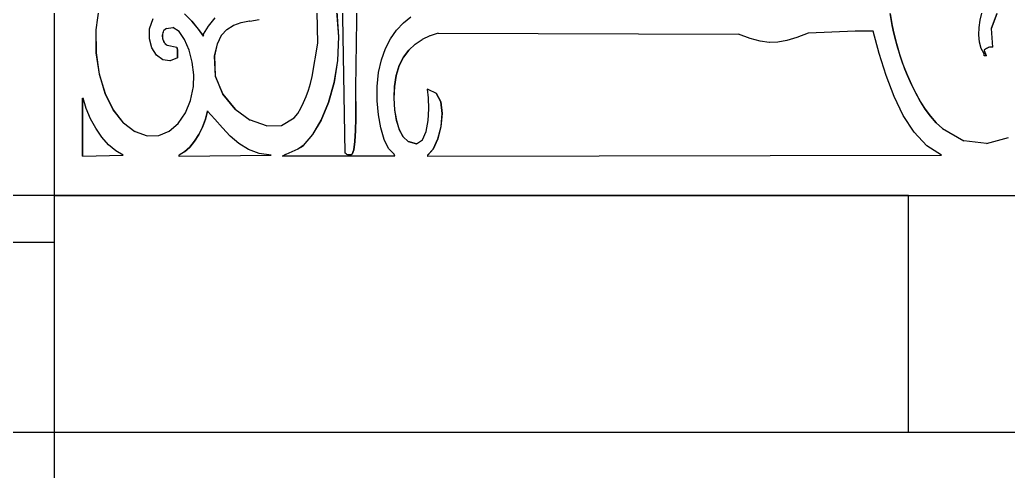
# Model space of a CAD drawing. Header units: inches. Extents: x -2812 to 9774, y -15726 to -746.
# Drawn here: x 3664.29 to 3685.13, y -9124.98 to -9115.46 of the extents above; entities that cross this region are included whole.
import ezdxf

# ---------------------------------------------------------------- set-up
doc = ezdxf.new("R2010")
doc.units = ezdxf.units.IN
doc.header["$LTSCALE"] = 17
doc.header["$MEASUREMENT"] = 0
doc.layers.add('OUTLINE', color=1, linetype='Continuous', lineweight=25)
pattern_1 = [(0, (1566.02, -5796.163), (25.5, 12), [6, -5, 7, -3, 9, -4]), (0, (1572.02, -5795.663), (25.5, 12), [5, -19, 4, -6]), (0, (1584.02, -5796.913), (25.5, 12), [3, -31]), (90, (1566.0205, -5796.163), (-8.5, 12), [11.5, -36.5]), (90, (1572.0205, -5796.163), (-8.5, 12), [11.25, -36.75]), (90, (1577.0205, -5796.163), (-8.5, 12), [10.5, -37.5]), (90, (1584.0205, -5796.913), (-8.5, 12), [11.5, -36.5]), (90, (1587.0205, -5796.913), (-8.5, 12), [11.5, -36.5]), (90, (1596.0205, -5796.163), (-8.5, 12), [11, -37])]

msp = doc.modelspace()

# ---------------------------------------------------------------- hatches: boundary and pattern name
at = {"layer": 'OUTLINE'}
h = msp.add_hatch(dxfattribs=at)
h.set_pattern_fill('AR-RSHKE', color=8)
h.set_pattern_definition(pattern_1)
h.paths.add_polyline_path([(3665.02, -9107.163), (3498.503, -9107.163), (3498.503, -9119.012), (3501.503, -9119.012), (3665.02, -9119.148)])
h = msp.add_hatch(dxfattribs=at)
h.set_pattern_fill('AR-RSHKE', color=8)
h.set_pattern_definition(pattern_1)
h.paths.add_polyline_path([(3665.02, -9119.163), (3501.503, -9119.163), (3501.503, -9123.012), (3499.945, -9123.012), (3499.945, -9124.163), (3665.02, -9124.163)])

# ---------------------------------------------------------------- linework, layer by layer
for p, q in [((3671.146, -9118.271), (3671.043, -9111.842)), ((3671.426, -9113.024), (3671.367, -9116.902)), ((3671.37, -9116.902), (3671.429, -9113.024)), ((3665.963, -9115.16), (3665.893, -9115.668)), ((3665.896, -9115.668), (3665.966, -9115.16)), ((3667.759, -9115.329), (3667.915, -9115.488)), ((3667.918, -9115.488), (3667.762, -9115.329)), ((3668.269, -9115.592), (3668.408, -9115.418)), ((3670.573, -9115.949), (3670.556, -9115.29)), ((3670.97, -9115.284), (3671.01, -9115.814)), ((3671.013, -9115.814), (3670.972, -9115.284)), ((3672.375, -9115.523), (3672.535, -9115.393)), ((3682.634, -9115.326), (3682.677, -9115.575)), ((3682.679, -9115.575), (3682.637, -9115.326)), ((3684.535, -9115.461), (3684.571, -9115.32)), ((3684.889, -9115.327), (3684.767, -9115.641)), ((3684.77, -9115.641), (3684.892, -9115.327)), ((3667.024, -9115.647), (3667.097, -9115.43)), ((3667.379, -9115.637), (3667.517, -9115.619)), ((3667.647, -9115.706), (3667.517, -9115.619)), ((3667.918, -9115.488), (3667.915, -9115.488)), ((3667.915, -9115.488), (3668.051, -9115.656)), ((3668.054, -9115.656), (3667.918, -9115.488)), ((3668.157, -9115.761), (3668.269, -9115.592)), ((3668.654, -9115.658), (3668.788, -9115.576)), ((3668.791, -9115.576), (3668.788, -9115.576)), ((3668.949, -9115.523), (3668.791, -9115.576)), ((3668.952, -9115.523), (3668.949, -9115.523)), ((3669.132, -9115.486), (3668.952, -9115.523)), ((3669.135, -9115.486), (3669.132, -9115.486)), ((3669.135, -9115.486), (3669.335, -9115.45)), ((3672.23, -9115.677), (3672.375, -9115.523)), ((3682.679, -9115.575), (3682.677, -9115.575)), ((3682.677, -9115.575), (3682.713, -9115.739)), ((3682.716, -9115.739), (3682.679, -9115.575)), ((3684.508, -9115.774), (3684.513, -9115.616)), ((3684.513, -9115.616), (3684.535, -9115.461)), ((3665.896, -9115.668), (3665.893, -9115.668)), ((3665.893, -9115.668), (3665.896, -9116.154)), ((3665.899, -9116.154), (3665.896, -9115.668)), ((3667.021, -9115.859), (3667.024, -9115.647)), ((3667.299, -9115.76), (3667.295, -9115.784)), ((3667.298, -9115.784), (3667.295, -9115.784)), ((3667.295, -9115.784), (3667.295, -9115.809)), ((3667.297, -9115.809), (3667.295, -9115.809)), ((3667.295, -9115.809), (3667.297, -9115.835)), ((3667.297, -9115.809), (3667.298, -9115.784)), ((3667.3, -9115.835), (3667.297, -9115.809)), ((3667.3, -9115.835), (3667.297, -9115.835)), ((3667.297, -9115.835), (3667.303, -9115.865)), ((3667.298, -9115.784), (3667.302, -9115.76)), ((3667.304, -9115.735), (3667.299, -9115.76)), ((3667.302, -9115.76), (3667.299, -9115.76)), ((3667.306, -9115.865), (3667.3, -9115.835)), ((3667.302, -9115.76), (3667.307, -9115.735)), ((3667.311, -9115.708), (3667.304, -9115.735)), ((3667.307, -9115.735), (3667.304, -9115.735)), ((3667.307, -9115.735), (3667.314, -9115.708)), ((3667.318, -9115.679), (3667.311, -9115.708)), ((3667.314, -9115.708), (3667.311, -9115.708)), ((3667.314, -9115.708), (3667.321, -9115.679)), ((3667.321, -9115.679), (3667.318, -9115.679)), ((3667.377, -9115.637), (3667.321, -9115.679)), ((3667.379, -9115.637), (3667.377, -9115.637)), ((3667.762, -9115.873), (3667.647, -9115.706)), ((3668.051, -9115.656), (3668.157, -9115.803)), ((3668.054, -9115.656), (3668.051, -9115.656)), ((3668.157, -9115.799), (3668.054, -9115.656)), ((3668.157, -9115.799), (3668.157, -9115.761)), ((3668.157, -9115.803), (3668.157, -9115.799)), ((3668.538, -9115.783), (3668.451, -9115.965)), ((3668.454, -9115.965), (3668.541, -9115.783)), ((3668.651, -9115.658), (3668.538, -9115.783)), ((3668.541, -9115.783), (3668.538, -9115.783)), ((3668.541, -9115.783), (3668.654, -9115.658)), ((3668.654, -9115.658), (3668.651, -9115.658)), ((3671.01, -9115.814), (3670.989, -9116.316)), ((3670.991, -9116.316), (3671.013, -9115.814)), ((3671.013, -9115.814), (3671.01, -9115.814)), ((3672.103, -9115.857), (3672.23, -9115.677)), ((3672.933, -9115.796), (3672.773, -9115.872)), ((3672.936, -9115.796), (3672.933, -9115.796)), ((3673.105, -9115.741), (3672.936, -9115.796)), ((3673.105, -9115.741), (3679.437, -9115.761)), ((3679.687, -9115.852), (3679.437, -9115.761)), ((3680.666, -9115.828), (3680.46, -9115.891)), ((3680.668, -9115.828), (3680.666, -9115.828)), ((3680.909, -9115.741), (3680.668, -9115.828)), ((3680.912, -9115.741), (3680.909, -9115.741)), ((3681.896, -9115.699), (3680.912, -9115.741)), ((3682.279, -9115.699), (3681.896, -9115.699)), ((3682.408, -9116.169), (3682.279, -9115.699)), ((3682.713, -9115.739), (3682.753, -9115.899)), ((3682.716, -9115.739), (3682.713, -9115.739)), ((3682.756, -9115.899), (3682.716, -9115.739)), ((3684.523, -9115.927), (3684.508, -9115.774)), ((3684.77, -9115.641), (3684.767, -9115.641)), ((3684.767, -9115.641), (3684.797, -9116.031)), ((3684.8, -9116.031), (3684.77, -9115.641)), ((3667.074, -9116.049), (3667.021, -9115.859)), ((3667.306, -9115.865), (3667.303, -9115.865)), ((3667.303, -9115.865), (3667.313, -9115.894)), ((3667.316, -9115.894), (3667.306, -9115.865)), ((3667.316, -9115.894), (3667.313, -9115.894)), ((3667.313, -9115.894), (3667.322, -9115.917)), ((3667.325, -9115.917), (3667.316, -9115.894)), ((3667.325, -9115.917), (3667.322, -9115.917)), ((3667.322, -9115.917), (3667.331, -9115.935)), ((3667.334, -9115.935), (3667.325, -9115.917)), ((3667.334, -9115.935), (3667.331, -9115.935)), ((3667.331, -9115.935), (3667.342, -9115.95)), ((3667.345, -9115.95), (3667.334, -9115.935)), ((3667.345, -9115.95), (3667.342, -9115.95)), ((3667.342, -9115.95), (3667.355, -9115.963)), ((3667.358, -9115.963), (3667.345, -9115.95)), ((3667.358, -9115.963), (3667.355, -9115.963)), ((3667.355, -9115.963), (3667.371, -9115.976)), ((3667.374, -9115.976), (3667.358, -9115.963)), ((3667.374, -9115.976), (3667.371, -9115.976)), ((3667.374, -9115.976), (3667.391, -9115.99)), ((3667.394, -9115.99), (3667.391, -9115.99)), ((3667.394, -9115.99), (3667.597, -9116.031)), ((3667.6, -9116.031), (3667.597, -9116.031)), ((3667.597, -9116.031), (3667.612, -9116.093)), ((3667.615, -9116.093), (3667.6, -9116.031)), ((3667.856, -9116.097), (3667.762, -9115.873)), ((3668.451, -9115.965), (3668.393, -9116.218)), ((3668.395, -9116.218), (3668.454, -9115.965)), ((3668.454, -9115.965), (3668.451, -9115.965)), ((3670.454, -9116.653), (3670.573, -9115.949)), ((3671.996, -9116.065), (3672.103, -9115.857)), ((3672.621, -9115.971), (3672.488, -9116.095)), ((3672.491, -9116.095), (3672.624, -9115.971)), ((3672.624, -9115.971), (3672.621, -9115.971)), ((3672.624, -9115.971), (3672.771, -9115.872)), ((3672.773, -9115.872), (3672.771, -9115.872)), ((3679.899, -9115.908), (3679.687, -9115.852)), ((3680.088, -9115.932), (3679.899, -9115.908)), ((3680.091, -9115.932), (3680.088, -9115.932)), ((3680.27, -9115.926), (3680.091, -9115.932)), ((3680.272, -9115.926), (3680.27, -9115.926)), ((3680.457, -9115.891), (3680.272, -9115.926)), ((3680.46, -9115.891), (3680.457, -9115.891)), ((3682.756, -9115.899), (3682.753, -9115.899)), ((3682.753, -9115.899), (3682.769, -9115.957)), ((3682.773, -9115.96), (3682.756, -9115.899)), ((3682.769, -9115.957), (3682.773, -9115.96)), ((3682.769, -9115.957), (3682.796, -9116.056)), ((3682.799, -9116.056), (3682.773, -9115.96)), ((3684.559, -9116.064), (3684.523, -9115.927)), ((3684.526, -9115.928), (3684.527, -9115.931)), ((3684.706, -9116.043), (3684.686, -9116.052)), ((3684.709, -9116.043), (3684.706, -9116.043)), ((3684.732, -9116.036), (3684.709, -9116.043)), ((3684.734, -9116.036), (3684.732, -9116.036)), ((3684.761, -9116.033), (3684.734, -9116.036)), ((3684.764, -9116.033), (3684.761, -9116.033)), ((3684.797, -9116.031), (3684.764, -9116.033)), ((3684.8, -9116.031), (3684.797, -9116.031)), ((3665.899, -9116.154), (3665.896, -9116.154)), ((3665.896, -9116.154), (3665.962, -9116.605)), ((3665.965, -9116.605), (3665.899, -9116.154)), ((3667.173, -9116.201), (3667.074, -9116.049)), ((3667.304, -9116.298), (3667.173, -9116.201)), ((3667.615, -9116.093), (3667.612, -9116.093)), ((3667.612, -9116.093), (3667.612, -9116.259)), ((3667.615, -9116.259), (3667.615, -9116.093)), ((3667.923, -9116.353), (3667.856, -9116.097)), ((3668.395, -9116.218), (3668.393, -9116.218)), ((3668.393, -9116.218), (3668.409, -9116.645)), ((3668.412, -9116.645), (3668.395, -9116.218)), ((3671.912, -9116.302), (3671.996, -9116.065)), ((3672.375, -9116.245), (3672.285, -9116.424)), ((3672.287, -9116.424), (3672.377, -9116.245)), ((3672.488, -9116.095), (3672.375, -9116.245)), ((3672.377, -9116.245), (3672.375, -9116.245)), ((3672.377, -9116.245), (3672.491, -9116.095)), ((3672.491, -9116.095), (3672.488, -9116.095)), ((3682.553, -9116.632), (3682.408, -9116.169)), ((3682.799, -9116.056), (3682.796, -9116.056)), ((3682.796, -9116.056), (3682.843, -9116.208)), ((3682.846, -9116.208), (3682.799, -9116.056)), ((3682.846, -9116.208), (3682.843, -9116.208)), ((3682.843, -9116.208), (3682.892, -9116.355)), ((3682.895, -9116.355), (3682.846, -9116.208)), ((3684.62, -9116.176), (3684.559, -9116.064)), ((3684.623, -9116.093), (3684.62, -9116.093)), ((3684.62, -9116.093), (3684.62, -9116.114)), ((3684.623, -9116.114), (3684.62, -9116.114)), ((3684.62, -9116.114), (3684.664, -9116.218)), ((3684.62, -9116.218), (3684.62, -9116.176)), ((3684.664, -9116.218), (3684.62, -9116.218)), ((3684.623, -9116.093), (3684.642, -9116.077)), ((3684.623, -9116.114), (3684.623, -9116.093)), ((3684.667, -9116.218), (3684.623, -9116.114)), ((3684.645, -9116.077), (3684.642, -9116.077)), ((3684.663, -9116.063), (3684.645, -9116.077)), ((3684.665, -9116.063), (3684.663, -9116.063)), ((3684.667, -9116.218), (3684.664, -9116.218)), ((3684.683, -9116.052), (3684.665, -9116.063)), ((3684.686, -9116.052), (3684.683, -9116.052)), ((3667.454, -9116.323), (3667.304, -9116.298)), ((3667.457, -9116.323), (3667.454, -9116.323)), ((3667.612, -9116.259), (3667.457, -9116.323)), ((3667.615, -9116.259), (3667.612, -9116.259)), ((3667.956, -9116.615), (3667.923, -9116.353)), ((3670.989, -9116.316), (3670.914, -9116.782)), ((3670.917, -9116.782), (3670.991, -9116.316)), ((3670.991, -9116.316), (3670.989, -9116.316)), ((3671.853, -9116.57), (3671.912, -9116.302)), ((3672.285, -9116.424), (3672.221, -9116.632)), ((3672.224, -9116.632), (3672.287, -9116.424)), ((3672.287, -9116.424), (3672.285, -9116.424)), ((3682.895, -9116.355), (3682.892, -9116.355)), ((3682.892, -9116.355), (3682.945, -9116.497)), ((3682.948, -9116.497), (3682.895, -9116.355)), ((3665.965, -9116.605), (3665.962, -9116.605)), ((3665.962, -9116.605), (3666.085, -9117.01)), ((3666.088, -9117.01), (3665.965, -9116.605)), ((3667.951, -9116.861), (3667.956, -9116.615)), ((3668.412, -9116.645), (3668.409, -9116.645)), ((3668.409, -9116.645), (3668.567, -9117.027)), ((3668.57, -9117.027), (3668.412, -9116.645)), ((3670.414, -9116.797), (3670.454, -9116.653)), ((3671.823, -9116.861), (3671.853, -9116.57)), ((3672.221, -9116.632), (3672.186, -9116.865)), ((3672.189, -9116.865), (3672.224, -9116.632)), ((3672.224, -9116.632), (3672.221, -9116.632)), ((3682.719, -9117.073), (3682.553, -9116.632)), ((3682.948, -9116.497), (3682.945, -9116.497)), ((3682.945, -9116.497), (3683, -9116.632)), ((3683.003, -9116.632), (3682.948, -9116.497)), ((3683.003, -9116.632), (3683, -9116.632)), ((3683, -9116.632), (3683.086, -9116.823)), ((3683.089, -9116.823), (3683.003, -9116.632)), ((3667.889, -9117.156), (3667.951, -9116.861)), ((3670.371, -9116.938), (3670.414, -9116.797)), ((3670.914, -9116.782), (3670.795, -9117.204)), ((3670.798, -9117.204), (3670.917, -9116.782)), ((3670.917, -9116.782), (3670.914, -9116.782)), ((3671.822, -9117.163), (3671.823, -9116.861)), ((3672.186, -9116.865), (3672.176, -9117.109)), ((3672.179, -9117.109), (3672.189, -9116.865)), ((3672.189, -9116.865), (3672.186, -9116.865)), ((3683.086, -9116.823), (3683.176, -9117.005)), ((3683.089, -9116.823), (3683.086, -9116.823)), ((3683.178, -9117.005), (3683.089, -9116.823)), ((3666.085, -9117.01), (3666.257, -9117.354)), ((3666.088, -9117.01), (3666.085, -9117.01)), ((3666.259, -9117.354), (3666.088, -9117.01)), ((3668.57, -9117.027), (3668.567, -9117.027)), ((3668.567, -9117.027), (3668.826, -9117.343)), ((3668.829, -9117.343), (3668.57, -9117.027)), ((3670.271, -9117.203), (3670.324, -9117.074)), ((3670.324, -9117.074), (3670.371, -9116.938)), ((3671.367, -9116.902), (3671.368, -9117.064)), ((3671.37, -9116.902), (3671.367, -9116.902)), ((3671.371, -9117.064), (3671.368, -9117.064)), ((3671.368, -9117.064), (3671.37, -9117.286)), ((3671.371, -9117.064), (3671.37, -9116.902)), ((3671.372, -9117.286), (3671.371, -9117.064)), ((3672.887, -9116.923), (3672.884, -9116.923)), ((3672.904, -9117.1), (3672.884, -9116.923)), ((3672.887, -9116.923), (3672.887, -9116.924)), ((3672.887, -9116.923), (3673.063, -9117.003)), ((3673.063, -9117.003), (3673.161, -9117.185)), ((3673.066, -9117.003), (3673.063, -9117.003)), ((3673.164, -9117.185), (3673.066, -9117.003)), ((3682.912, -9117.477), (3682.719, -9117.073)), ((3683.178, -9117.005), (3683.176, -9117.005)), ((3683.176, -9117.005), (3683.271, -9117.178)), ((3683.274, -9117.178), (3683.178, -9117.005)), ((3665.61, -9117.109), (3665.612, -9117.109)), ((3665.61, -9117.109), (3665.61, -9118.333)), ((3665.612, -9118.333), (3665.612, -9117.109)), ((3665.612, -9117.109), (3665.624, -9117.109)), ((3665.688, -9117.328), (3665.624, -9117.109)), ((3667.778, -9117.421), (3667.889, -9117.156)), ((3670.212, -9117.322), (3670.271, -9117.203)), ((3670.795, -9117.204), (3670.641, -9117.571)), ((3670.644, -9117.571), (3670.798, -9117.204)), ((3670.798, -9117.204), (3670.795, -9117.204)), ((3671.37, -9117.286), (3671.369, -9117.538)), ((3671.372, -9117.286), (3671.37, -9117.286)), ((3671.372, -9117.538), (3671.372, -9117.286)), ((3671.847, -9117.461), (3671.822, -9117.163)), ((3672.179, -9117.109), (3672.176, -9117.109)), ((3672.176, -9117.109), (3672.19, -9117.353)), ((3672.193, -9117.353), (3672.179, -9117.109)), ((3672.912, -9117.333), (3672.904, -9117.1)), ((3673.161, -9117.185), (3673.191, -9117.431)), ((3673.164, -9117.185), (3673.161, -9117.185)), ((3673.194, -9117.431), (3673.164, -9117.185)), ((3683.274, -9117.178), (3683.271, -9117.178)), ((3683.271, -9117.178), (3683.374, -9117.34)), ((3683.377, -9117.34), (3683.274, -9117.178)), ((3665.777, -9117.543), (3665.688, -9117.328)), ((3666.259, -9117.354), (3666.257, -9117.354)), ((3666.257, -9117.354), (3666.469, -9117.627)), ((3666.472, -9117.627), (3666.259, -9117.354)), ((3667.625, -9117.642), (3667.778, -9117.421)), ((3668.245, -9117.379), (3668.201, -9117.552)), ((3668.203, -9117.552), (3668.248, -9117.382)), ((3668.248, -9117.382), (3668.245, -9117.379)), ((3668.399, -9117.554), (3668.248, -9117.382)), ((3668.829, -9117.343), (3668.826, -9117.343)), ((3668.829, -9117.343), (3669.146, -9117.572)), ((3670.071, -9117.524), (3670.146, -9117.43)), ((3670.146, -9117.43), (3670.212, -9117.322)), ((3671.897, -9117.739), (3671.847, -9117.461)), ((3672.193, -9117.353), (3672.19, -9117.353)), ((3672.19, -9117.353), (3672.227, -9117.58)), ((3672.23, -9117.58), (3672.193, -9117.353)), ((3672.898, -9117.584), (3672.912, -9117.333)), ((3673.191, -9117.431), (3673.166, -9117.705)), ((3673.169, -9117.705), (3673.194, -9117.431)), ((3673.194, -9117.431), (3673.191, -9117.431)), ((3683.14, -9117.829), (3682.912, -9117.477)), ((3683.377, -9117.34), (3683.374, -9117.34)), ((3683.374, -9117.34), (3683.485, -9117.491)), ((3683.488, -9117.491), (3683.377, -9117.34)), ((3683.488, -9117.491), (3683.485, -9117.491)), ((3683.485, -9117.491), (3683.606, -9117.628)), ((3683.608, -9117.628), (3683.488, -9117.491)), ((3665.889, -9117.746), (3665.777, -9117.543)), ((3666.472, -9117.627), (3666.469, -9117.627)), ((3666.472, -9117.627), (3666.714, -9117.815)), ((3667.436, -9117.806), (3667.625, -9117.642)), ((3668.201, -9117.552), (3668.139, -9117.719)), ((3668.141, -9117.719), (3668.203, -9117.552)), ((3668.203, -9117.552), (3668.201, -9117.552)), ((3668.558, -9117.734), (3668.399, -9117.554)), ((3669.149, -9117.572), (3669.146, -9117.572)), ((3669.486, -9117.692), (3669.149, -9117.572)), ((3669.486, -9117.692), (3669.808, -9117.683)), ((3669.808, -9117.683), (3670.071, -9117.524)), ((3670.641, -9117.571), (3670.461, -9117.874)), ((3670.464, -9117.874), (3670.644, -9117.571)), ((3670.644, -9117.571), (3670.641, -9117.571)), ((3671.369, -9117.538), (3671.364, -9117.793)), ((3671.367, -9117.793), (3671.372, -9117.538)), ((3671.372, -9117.538), (3671.369, -9117.538)), ((3672.23, -9117.58), (3672.227, -9117.58)), ((3672.227, -9117.58), (3672.287, -9117.777)), ((3672.29, -9117.777), (3672.23, -9117.58)), ((3672.855, -9117.816), (3672.898, -9117.584)), ((3673.166, -9117.705), (3673.098, -9117.968)), ((3673.101, -9117.968), (3673.169, -9117.705)), ((3673.169, -9117.705), (3673.166, -9117.705)), ((3683.608, -9117.628), (3683.606, -9117.628)), ((3683.606, -9117.628), (3683.737, -9117.752)), ((3683.74, -9117.752), (3683.608, -9117.628)), ((3666.017, -9117.932), (3665.889, -9117.746)), ((3666.717, -9117.815), (3666.714, -9117.815)), ((3666.717, -9117.815), (3666.974, -9117.906)), ((3666.974, -9117.906), (3667.217, -9117.899)), ((3667.217, -9117.899), (3667.436, -9117.806)), ((3668.061, -9117.877), (3667.971, -9118.019)), ((3667.974, -9118.019), (3668.064, -9117.877)), ((3668.139, -9117.719), (3668.061, -9117.877)), ((3668.064, -9117.877), (3668.061, -9117.877)), ((3668.064, -9117.877), (3668.141, -9117.719)), ((3668.141, -9117.719), (3668.139, -9117.719)), ((3668.726, -9117.909), (3668.558, -9117.734)), ((3668.908, -9118.067), (3668.726, -9117.909)), ((3670.461, -9117.874), (3670.263, -9118.105)), ((3670.266, -9118.105), (3670.464, -9117.874)), ((3670.464, -9117.874), (3670.461, -9117.874)), ((3671.364, -9117.793), (3671.351, -9118.023)), ((3671.354, -9118.023), (3671.367, -9117.793)), ((3671.367, -9117.793), (3671.364, -9117.793)), ((3671.97, -9117.981), (3671.897, -9117.739)), ((3672.29, -9117.777), (3672.287, -9117.777)), ((3672.287, -9117.777), (3672.369, -9117.929)), ((3672.372, -9117.929), (3672.29, -9117.777)), ((3672.776, -9117.992), (3672.855, -9117.816)), ((3683.408, -9118.112), (3683.14, -9117.829)), ((3683.74, -9117.752), (3683.737, -9117.752)), ((3683.74, -9117.752), (3684.188, -9118.01)), ((3666.159, -9118.093), (3666.017, -9117.932)), ((3666.309, -9118.222), (3666.159, -9118.093)), ((3667.971, -9118.019), (3667.869, -9118.143)), ((3667.872, -9118.143), (3667.974, -9118.019)), ((3667.974, -9118.019), (3667.971, -9118.019)), ((3669.109, -9118.194), (3668.908, -9118.067)), ((3670.263, -9118.105), (3670.205, -9118.151)), ((3670.208, -9118.151), (3670.266, -9118.105)), ((3670.266, -9118.105), (3670.263, -9118.105)), ((3671.351, -9118.023), (3671.329, -9118.198)), ((3671.332, -9118.198), (3671.354, -9118.023)), ((3671.354, -9118.023), (3671.351, -9118.023)), ((3672.064, -9118.17), (3671.97, -9117.981)), ((3672.372, -9117.929), (3672.369, -9117.929)), ((3672.369, -9117.929), (3672.472, -9118.022)), ((3672.474, -9118.022), (3672.372, -9117.929)), ((3672.474, -9118.022), (3672.472, -9118.022)), ((3672.651, -9118.072), (3672.474, -9118.022)), ((3672.474, -9118.022), (3672.65, -9118.073)), ((3672.65, -9118.073), (3672.651, -9118.072)), ((3672.651, -9118.072), (3672.776, -9117.992)), ((3673.098, -9117.968), (3673, -9118.183)), ((3673.002, -9118.183), (3673.101, -9117.968)), ((3673.101, -9117.968), (3673.098, -9117.968)), ((3683.722, -9118.312), (3683.408, -9118.112)), ((3684.191, -9118.01), (3684.188, -9118.01)), ((3684.667, -9118.068), (3684.191, -9118.01)), ((3684.667, -9118.068), (3685.13, -9117.939)), ((3665.61, -9118.333), (3665.612, -9118.333)), ((3665.612, -9118.333), (3666.464, -9118.312)), ((3666.464, -9118.312), (3666.309, -9118.222)), ((3667.644, -9118.312), (3667.642, -9118.312)), ((3667.642, -9118.312), (3667.642, -9118.333)), ((3667.642, -9118.333), (3667.644, -9118.333)), ((3667.759, -9118.242), (3667.644, -9118.312)), ((3667.644, -9118.333), (3667.644, -9118.312)), ((3667.644, -9118.333), (3669.585, -9118.312)), ((3667.869, -9118.143), (3667.759, -9118.242)), ((3667.762, -9118.242), (3667.759, -9118.242)), ((3667.762, -9118.242), (3667.872, -9118.143)), ((3667.872, -9118.143), (3667.869, -9118.143)), ((3669.333, -9118.28), (3669.109, -9118.194)), ((3669.585, -9118.312), (3669.333, -9118.28)), ((3669.824, -9118.333), (3669.821, -9118.333)), ((3669.89, -9118.297), (3669.824, -9118.333)), ((3672.192, -9118.333), (3669.824, -9118.333)), ((3669.893, -9118.297), (3669.89, -9118.297)), ((3669.957, -9118.268), (3669.893, -9118.297)), ((3669.959, -9118.268), (3669.957, -9118.268)), ((3670.022, -9118.242), (3669.959, -9118.268)), ((3670.024, -9118.242), (3670.022, -9118.242)), ((3670.085, -9118.217), (3670.024, -9118.242)), ((3670.088, -9118.217), (3670.085, -9118.217)), ((3670.146, -9118.188), (3670.088, -9118.217)), ((3670.149, -9118.188), (3670.146, -9118.188)), ((3670.205, -9118.151), (3670.149, -9118.188)), ((3670.208, -9118.151), (3670.205, -9118.151)), ((3671.165, -9118.284), (3671.146, -9118.271)), ((3671.184, -9118.295), (3671.165, -9118.284)), ((3671.204, -9118.303), (3671.184, -9118.295)), ((3671.225, -9118.308), (3671.204, -9118.303)), ((3671.247, -9118.308), (3671.225, -9118.308)), ((3671.25, -9118.308), (3671.247, -9118.308)), ((3671.27, -9118.303), (3671.25, -9118.308)), ((3671.273, -9118.303), (3671.27, -9118.303)), ((3671.294, -9118.292), (3671.273, -9118.303)), ((3671.329, -9118.198), (3671.294, -9118.292)), ((3671.296, -9118.292), (3671.294, -9118.292)), ((3671.296, -9118.292), (3671.332, -9118.198)), ((3671.332, -9118.198), (3671.329, -9118.198)), ((3672.177, -9118.292), (3672.064, -9118.17)), ((3672.192, -9118.333), (3672.177, -9118.292)), ((3673, -9118.183), (3672.884, -9118.312)), ((3672.887, -9118.312), (3672.884, -9118.312)), ((3672.884, -9118.312), (3672.884, -9118.333)), ((3672.884, -9118.333), (3672.887, -9118.333)), ((3672.887, -9118.312), (3673.002, -9118.183)), ((3672.887, -9118.333), (3672.887, -9118.312)), ((3672.887, -9118.333), (3683.722, -9118.312)), ((3673.002, -9118.183), (3673, -9118.183)), ((3665.612, -9119.163), (3665.61, -9119.163)), ((3665.612, -9119.163), (3685.342, -9119.163))]:
    msp.add_line(p, q)
for p, q in [((3665.02, -9235.163), (3665.02, -8912.163)), ((3683.02, -9119.163), (3501.503, -9119.163)), ((3665.02, -9119.163), (3701.02, -9119.163)), ((3683.02, -9124.163), (3683.02, -9119.163)), ((3683.02, -9124.163), (3499.945, -9124.163)), ((3701.02, -9124.163), (3683.02, -9124.163))]:
    msp.add_line(p, q, dxfattribs=at)

doc.saveas('drawing.dxf')
